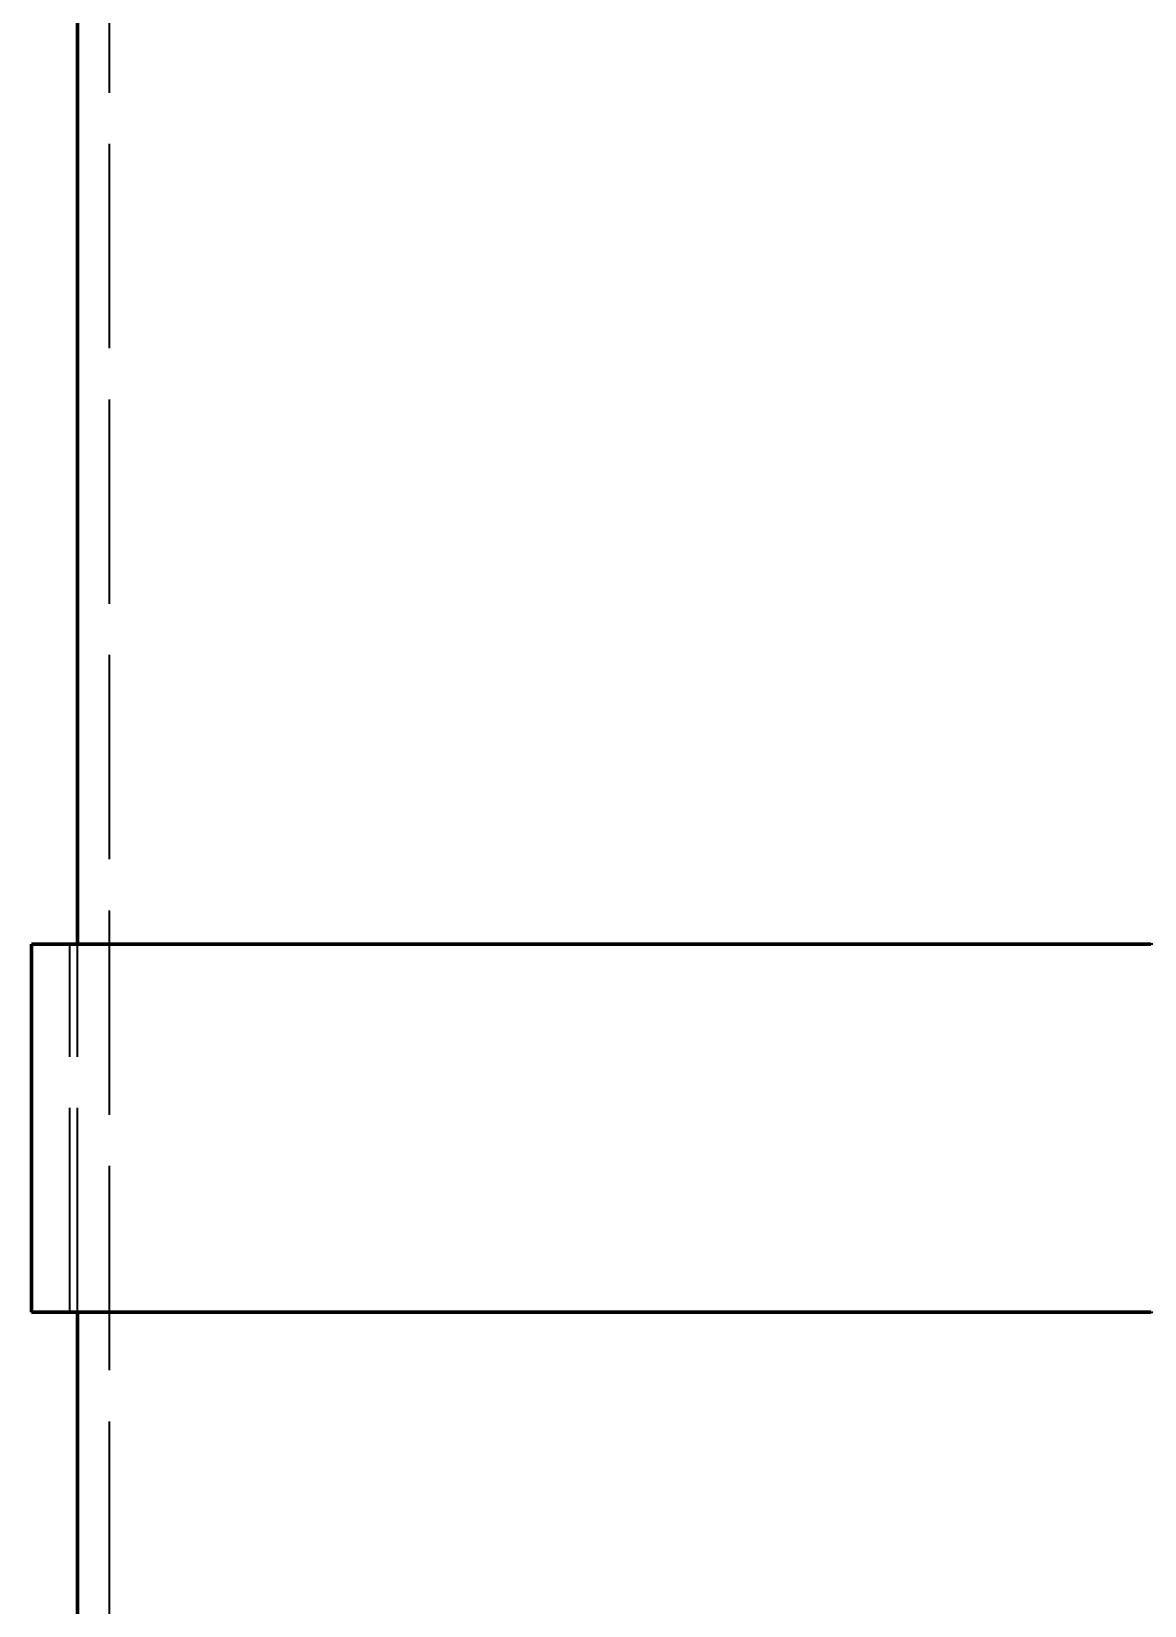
# Model space of a CAD drawing. Header units: millimetres. Extents: x 0 to 2382, y 0 to 420.
# Drawn here: x 283.4 to 305.18, y 213.76 to 244.56 of the extents above; entities that cross this region are included whole.
import ezdxf

# ---------------------------------------------------------------- set-up
doc = ezdxf.new("R2010")
doc.units = ezdxf.units.MM
doc.linetypes.add('IRAM-E-TRAZOS', pattern=[5, 4, -1])
doc.layers.add('01-VISIBLE', color=7, linetype='CONTINUOUS', lineweight=70)
doc.layers.add('02-OCULTA', color=4, linetype='IRAM-E-TRAZOS', lineweight=35)

msp = doc.modelspace()

# ---------------------------------------------------------------- linework, layer by layer
at = {"layer": '01-VISIBLE'}
for p, q in [((284.305, 226.7), (284.305, 246.203)), ((283.405, 219.5), (283.405, 226.7)), ((284.305, 173.363), (284.305, 219.5))]:
    msp.add_line(p, q, dxfattribs=at)
for points in [[(283.405, 226.7), (283.657, 226.7), (283.908, 226.7), (284.16, 226.7), (284.412, 226.7), (284.663, 226.7), (284.915, 226.7), (285.166, 226.7), (285.418, 226.7), (285.67, 226.7), (285.921, 226.7), (286.173, 226.7), (286.425, 226.7), (286.676, 226.7), (286.928, 226.7), (287.18, 226.7), (287.431, 226.7), (287.683, 226.7), (287.934, 226.7), (288.186, 226.7), (288.438, 226.7), (288.689, 226.7), (288.941, 226.7), (289.193, 226.7), (289.444, 226.7), (289.696, 226.7), (289.948, 226.7), (290.199, 226.7), (290.451, 226.7), (290.702, 226.7), (290.954, 226.7), (291.206, 226.7), (291.457, 226.7), (291.709, 226.7), (291.961, 226.7), (292.212, 226.7), (292.464, 226.7), (292.716, 226.7), (292.967, 226.7), (293.219, 226.7), (293.47, 226.7), (293.722, 226.7), (293.974, 226.7), (294.225, 226.7), (294.477, 226.7), (294.729, 226.7), (294.98, 226.7), (295.232, 226.7), (295.484, 226.7), (295.735, 226.7), (295.987, 226.7), (296.238, 226.7), (296.49, 226.7), (296.742, 226.7), (296.993, 226.7), (297.245, 226.7), (297.497, 226.7), (297.748, 226.7), (298, 226.7), (298.251, 226.7), (298.503, 226.7), (298.755, 226.7), (299.006, 226.7), (299.258, 226.7), (299.51, 226.7), (299.761, 226.7), (300.013, 226.7), (300.265, 226.7), (300.516, 226.7), (300.768, 226.7), (301.019, 226.7), (301.271, 226.7), (301.523, 226.7), (301.774, 226.7), (302.026, 226.7), (302.278, 226.7), (302.529, 226.7), (302.781, 226.7), (303.033, 226.7), (303.284, 226.7), (303.536, 226.7), (303.787, 226.7), (304.039, 226.7), (304.291, 226.7), (304.542, 226.7), (304.794, 226.7), (305.046, 226.7), (305.297, 226.7)], [(283.405, 219.5), (283.657, 219.5), (283.908, 219.5), (284.16, 219.5), (284.412, 219.5), (284.663, 219.5), (284.915, 219.5), (285.166, 219.5), (285.418, 219.5), (285.67, 219.5), (285.921, 219.5), (286.173, 219.5), (286.425, 219.5), (286.676, 219.5), (286.928, 219.5), (287.18, 219.5), (287.431, 219.5), (287.683, 219.5), (287.934, 219.5), (288.186, 219.5), (288.438, 219.5), (288.689, 219.5), (288.941, 219.5), (289.193, 219.5), (289.444, 219.5), (289.696, 219.5), (289.948, 219.5), (290.199, 219.5), (290.451, 219.5), (290.702, 219.5), (290.954, 219.5), (291.206, 219.5), (291.457, 219.5), (291.709, 219.5), (291.961, 219.5), (292.212, 219.5), (292.464, 219.5), (292.716, 219.5), (292.967, 219.5), (293.219, 219.5), (293.47, 219.5), (293.722, 219.5), (293.974, 219.5), (294.225, 219.5), (294.477, 219.5), (294.729, 219.5), (294.98, 219.5), (295.232, 219.5), (295.484, 219.5), (295.735, 219.5), (295.987, 219.5), (296.238, 219.5), (296.49, 219.5), (296.742, 219.5), (296.993, 219.5), (297.245, 219.5), (297.497, 219.5), (297.748, 219.5), (298, 219.5), (298.251, 219.5), (298.503, 219.5), (298.755, 219.5), (299.006, 219.5), (299.258, 219.5), (299.51, 219.5), (299.761, 219.5), (300.013, 219.5), (300.265, 219.5), (300.516, 219.5), (300.768, 219.5), (301.019, 219.5), (301.271, 219.5), (301.523, 219.5), (301.774, 219.5), (302.026, 219.5), (302.278, 219.5), (302.529, 219.5), (302.781, 219.5), (303.033, 219.5), (303.284, 219.5), (303.536, 219.5), (303.787, 219.5), (304.039, 219.5), (304.291, 219.5), (304.542, 219.5), (304.794, 219.5), (305.046, 219.5), (305.297, 219.5)]]:
    msp.add_lwpolyline(points, dxfattribs=at)
at = {"layer": '02-OCULTA'}
for p, q in [((284.93, 173.363), (284.93, 301.544)), ((284.155, 219.5), (284.155, 226.7)), ((284.305, 219.5), (284.305, 226.7))]:
    msp.add_line(p, q, dxfattribs=at)
for points in [[(305.258, 226.7), (305.007, 226.7), (304.755, 226.7), (304.504, 226.7), (304.253, 226.7), (304.002, 226.7), (303.751, 226.7), (303.499, 226.7), (303.248, 226.7), (302.997, 226.7), (302.746, 226.7), (302.495, 226.7), (302.244, 226.7), (301.992, 226.7), (301.741, 226.7), (301.49, 226.7), (301.239, 226.7), (300.988, 226.7), (300.736, 226.7), (300.485, 226.7), (300.234, 226.7), (299.983, 226.7), (299.732, 226.7), (299.481, 226.7), (299.229, 226.7), (298.978, 226.7), (298.727, 226.7), (298.476, 226.7), (298.225, 226.7), (297.974, 226.7), (297.722, 226.7), (297.471, 226.7), (297.22, 226.7), (296.969, 226.7), (296.718, 226.7), (296.466, 226.7), (296.215, 226.7), (295.964, 226.7), (295.713, 226.7), (295.462, 226.7), (295.211, 226.7), (294.959, 226.7), (294.708, 226.7), (294.457, 226.7), (294.206, 226.7), (293.955, 226.7), (293.703, 226.7), (293.452, 226.7), (293.201, 226.7), (292.95, 226.7), (292.699, 226.7), (292.448, 226.7), (292.196, 226.7), (291.945, 226.7), (291.694, 226.7), (291.443, 226.7), (291.192, 226.7), (290.94, 226.7), (290.689, 226.7), (290.438, 226.7), (290.187, 226.7), (289.936, 226.7), (289.685, 226.7), (289.433, 226.7), (289.182, 226.7), (288.931, 226.7), (288.68, 226.7), (288.429, 226.7), (288.177, 226.7), (287.926, 226.7), (287.675, 226.7), (287.424, 226.7), (287.173, 226.7), (286.922, 226.7), (286.67, 226.7), (286.419, 226.7), (286.168, 226.7), (285.917, 226.7), (285.666, 226.7), (285.414, 226.7), (285.163, 226.7), (284.912, 226.7), (284.661, 226.7), (284.41, 226.7), (284.159, 226.7), (283.907, 226.7), (283.656, 226.7), (283.405, 226.7)], [(305.422, 226.7), (305.172, 226.7), (304.922, 226.7), (304.671, 226.7), (304.421, 226.7), (304.171, 226.7), (303.921, 226.7), (303.671, 226.7), (303.42, 226.7), (303.17, 226.7), (302.92, 226.7), (302.67, 226.7), (302.42, 226.7), (302.169, 226.7), (301.919, 226.7), (301.669, 226.7), (301.419, 226.7), (301.169, 226.7), (300.918, 226.7), (300.668, 226.7), (300.418, 226.7), (300.168, 226.7), (299.918, 226.7), (299.667, 226.7), (299.417, 226.7), (299.167, 226.7), (298.917, 226.7), (298.667, 226.7), (298.416, 226.7), (298.166, 226.7), (297.916, 226.7), (297.666, 226.7), (297.416, 226.7), (297.165, 226.7), (296.915, 226.7), (296.665, 226.7), (296.415, 226.7), (296.165, 226.7), (295.914, 226.7), (295.664, 226.7), (295.414, 226.7), (295.164, 226.7), (294.914, 226.7), (294.663, 226.7), (294.413, 226.7), (294.163, 226.7), (293.913, 226.7), (293.663, 226.7), (293.412, 226.7), (293.162, 226.7), (292.912, 226.7), (292.662, 226.7), (292.412, 226.7), (292.161, 226.7), (291.911, 226.7), (291.661, 226.7), (291.411, 226.7), (291.161, 226.7), (290.91, 226.7), (290.66, 226.7), (290.41, 226.7), (290.16, 226.7), (289.91, 226.7), (289.659, 226.7), (289.409, 226.7), (289.159, 226.7), (288.909, 226.7), (288.659, 226.7), (288.408, 226.7), (288.158, 226.7), (287.908, 226.7), (287.658, 226.7), (287.408, 226.7), (287.157, 226.7), (286.907, 226.7), (286.657, 226.7), (286.407, 226.7), (286.157, 226.7), (285.906, 226.7), (285.656, 226.7), (285.406, 226.7), (285.156, 226.7), (284.906, 226.7), (284.655, 226.7), (284.405, 226.7), (284.155, 226.7)], [(284.155, 226.7), (284.406, 226.7), (284.657, 226.7), (284.909, 226.7), (285.16, 226.7), (285.411, 226.7), (285.662, 226.7), (285.913, 226.7), (286.165, 226.7), (286.416, 226.7), (286.667, 226.7), (286.918, 226.7), (287.17, 226.7), (287.421, 226.7), (287.672, 226.7), (287.923, 226.7), (288.174, 226.7), (288.426, 226.7), (288.677, 226.7), (288.928, 226.7), (289.179, 226.7), (289.43, 226.7), (289.682, 226.7), (289.933, 226.7), (290.184, 226.7), (290.435, 226.7), (290.686, 226.7), (290.938, 226.7), (291.189, 226.7), (291.44, 226.7), (291.691, 226.7), (291.942, 226.7), (292.194, 226.7), (292.445, 226.7), (292.696, 226.7), (292.947, 226.7), (293.199, 226.7), (293.45, 226.7), (293.701, 226.7), (293.952, 226.7), (294.203, 226.7), (294.455, 226.7), (294.706, 226.7), (294.957, 226.7), (295.208, 226.7), (295.459, 226.7), (295.711, 226.7), (295.962, 226.7), (296.213, 226.7), (296.464, 226.7), (296.715, 226.7), (296.967, 226.7), (297.218, 226.7), (297.469, 226.7), (297.72, 226.7), (297.972, 226.7), (298.223, 226.7), (298.474, 226.7), (298.725, 226.7), (298.976, 226.7), (299.228, 226.7), (299.479, 226.7), (299.73, 226.7), (299.981, 226.7), (300.232, 226.7), (300.484, 226.7), (300.735, 226.7), (300.986, 226.7), (301.237, 226.7), (301.488, 226.7), (301.74, 226.7), (301.991, 226.7), (302.242, 226.7), (302.493, 226.7), (302.745, 226.7), (302.996, 226.7), (303.247, 226.7), (303.498, 226.7), (303.749, 226.7), (304.001, 226.7), (304.252, 226.7), (304.503, 226.7), (304.754, 226.7), (305.005, 226.7), (305.257, 226.7)], [(305.258, 219.5), (305.007, 219.5), (304.755, 219.5), (304.504, 219.5), (304.253, 219.5), (304.002, 219.5), (303.751, 219.5), (303.499, 219.5), (303.248, 219.5), (302.997, 219.5), (302.746, 219.5), (302.495, 219.5), (302.244, 219.5), (301.992, 219.5), (301.741, 219.5), (301.49, 219.5), (301.239, 219.5), (300.988, 219.5), (300.736, 219.5), (300.485, 219.5), (300.234, 219.5), (299.983, 219.5), (299.732, 219.5), (299.481, 219.5), (299.229, 219.5), (298.978, 219.5), (298.727, 219.5), (298.476, 219.5), (298.225, 219.5), (297.974, 219.5), (297.722, 219.5), (297.471, 219.5), (297.22, 219.5), (296.969, 219.5), (296.718, 219.5), (296.466, 219.5), (296.215, 219.5), (295.964, 219.5), (295.713, 219.5), (295.462, 219.5), (295.211, 219.5), (294.959, 219.5), (294.708, 219.5), (294.457, 219.5), (294.206, 219.5), (293.955, 219.5), (293.703, 219.5), (293.452, 219.5), (293.201, 219.5), (292.95, 219.5), (292.699, 219.5), (292.448, 219.5), (292.196, 219.5), (291.945, 219.5), (291.694, 219.5), (291.443, 219.5), (291.192, 219.5), (290.94, 219.5), (290.689, 219.5), (290.438, 219.5), (290.187, 219.5), (289.936, 219.5), (289.685, 219.5), (289.433, 219.5), (289.182, 219.5), (288.931, 219.5), (288.68, 219.5), (288.429, 219.5), (288.177, 219.5), (287.926, 219.5), (287.675, 219.5), (287.424, 219.5), (287.173, 219.5), (286.922, 219.5), (286.67, 219.5), (286.419, 219.5), (286.168, 219.5), (285.917, 219.5), (285.666, 219.5), (285.414, 219.5), (285.163, 219.5), (284.912, 219.5), (284.661, 219.5), (284.41, 219.5), (284.159, 219.5), (283.907, 219.5), (283.656, 219.5), (283.405, 219.5)], [(305.257, 219.5), (305.005, 219.5), (304.754, 219.5), (304.503, 219.5), (304.252, 219.5), (304.001, 219.5), (303.749, 219.5), (303.498, 219.5), (303.247, 219.5), (302.996, 219.5), (302.745, 219.5), (302.493, 219.5), (302.242, 219.5), (301.991, 219.5), (301.74, 219.5), (301.488, 219.5), (301.237, 219.5), (300.986, 219.5), (300.735, 219.5), (300.484, 219.5), (300.232, 219.5), (299.981, 219.5), (299.73, 219.5), (299.479, 219.5), (299.228, 219.5), (298.976, 219.5), (298.725, 219.5), (298.474, 219.5), (298.223, 219.5), (297.972, 219.5), (297.72, 219.5), (297.469, 219.5), (297.218, 219.5), (296.967, 219.5), (296.715, 219.5), (296.464, 219.5), (296.213, 219.5), (295.962, 219.5), (295.711, 219.5), (295.459, 219.5), (295.208, 219.5), (294.957, 219.5), (294.706, 219.5), (294.455, 219.5), (294.203, 219.5), (293.952, 219.5), (293.701, 219.5), (293.45, 219.5), (293.199, 219.5), (292.947, 219.5), (292.696, 219.5), (292.445, 219.5), (292.194, 219.5), (291.942, 219.5), (291.691, 219.5), (291.44, 219.5), (291.189, 219.5), (290.938, 219.5), (290.686, 219.5), (290.435, 219.5), (290.184, 219.5), (289.933, 219.5), (289.682, 219.5), (289.43, 219.5), (289.179, 219.5), (288.928, 219.5), (288.677, 219.5), (288.426, 219.5), (288.174, 219.5), (287.923, 219.5), (287.672, 219.5), (287.421, 219.5), (287.17, 219.5), (286.918, 219.5), (286.667, 219.5), (286.416, 219.5), (286.165, 219.5), (285.913, 219.5), (285.662, 219.5), (285.411, 219.5), (285.16, 219.5), (284.909, 219.5), (284.657, 219.5), (284.406, 219.5), (284.155, 219.5)], [(284.155, 219.5), (284.405, 219.5), (284.655, 219.5), (284.906, 219.5), (285.156, 219.5), (285.406, 219.5), (285.656, 219.5), (285.906, 219.5), (286.157, 219.5), (286.407, 219.5), (286.657, 219.5), (286.907, 219.5), (287.157, 219.5), (287.408, 219.5), (287.658, 219.5), (287.908, 219.5), (288.158, 219.5), (288.408, 219.5), (288.659, 219.5), (288.909, 219.5), (289.159, 219.5), (289.409, 219.5), (289.659, 219.5), (289.91, 219.5), (290.16, 219.5), (290.41, 219.5), (290.66, 219.5), (290.91, 219.5), (291.161, 219.5), (291.411, 219.5), (291.661, 219.5), (291.911, 219.5), (292.161, 219.5), (292.412, 219.5), (292.662, 219.5), (292.912, 219.5), (293.162, 219.5), (293.412, 219.5), (293.663, 219.5), (293.913, 219.5), (294.163, 219.5), (294.413, 219.5), (294.663, 219.5), (294.914, 219.5), (295.164, 219.5), (295.414, 219.5), (295.664, 219.5), (295.914, 219.5), (296.165, 219.5), (296.415, 219.5), (296.665, 219.5), (296.915, 219.5), (297.165, 219.5), (297.416, 219.5), (297.666, 219.5), (297.916, 219.5), (298.166, 219.5), (298.416, 219.5), (298.667, 219.5), (298.917, 219.5), (299.167, 219.5), (299.417, 219.5), (299.667, 219.5), (299.918, 219.5), (300.168, 219.5), (300.418, 219.5), (300.668, 219.5), (300.918, 219.5), (301.169, 219.5), (301.419, 219.5), (301.669, 219.5), (301.919, 219.5), (302.169, 219.5), (302.42, 219.5), (302.67, 219.5), (302.92, 219.5), (303.17, 219.5), (303.42, 219.5), (303.671, 219.5), (303.921, 219.5), (304.171, 219.5), (304.421, 219.5), (304.671, 219.5), (304.922, 219.5), (305.172, 219.5), (305.422, 219.5)]]:
    msp.add_lwpolyline(points, dxfattribs=at)

doc.saveas('drawing.dxf')
